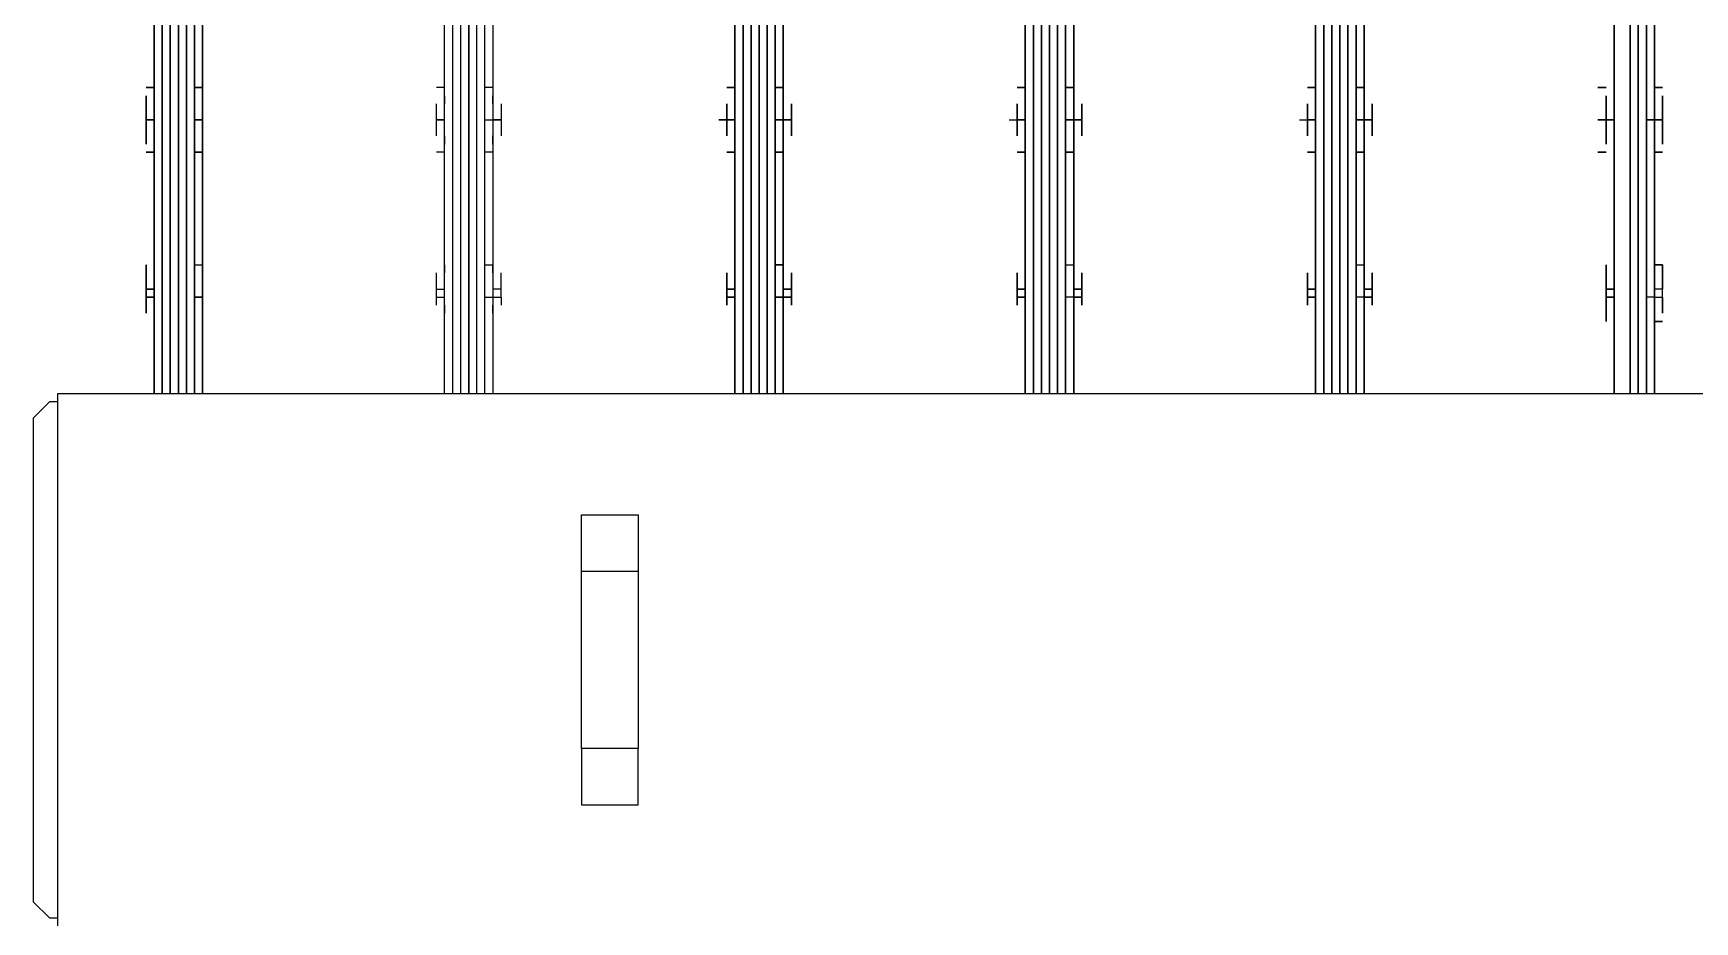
# Model space of a CAD drawing. Header units: metres. Extents: x 532250 to 532639, y 2673852 to 2674172.
# Drawn here: x 532449.1426 to 532449.4275, y 2674042.5044 to 2674042.6569 of the extents above; entities that cross this region are included whole.
import ezdxf

# ---------------------------------------------------------------- set-up
doc = ezdxf.new("R2010")
doc.units = ezdxf.units.M
doc.header["$MEASUREMENT"] = 0
doc.layers.add('IDT', color=7, linetype='Continuous')

# ---------------------------------------------------------------- blocks, each defined once
blk = doc.blocks.new('IDT')
at = {"layer": 'IDT', "color": 0, "lineweight": 25}
for p, q in [((17.78054, 15.16384), (17.78054, 15.25513)), ((17.78192, 15.25375), (17.78054, 15.25375)), ((17.78469, 15.25098), (17.78192, 15.25375)), ((17.78469, 15.2496), (17.78469, 15.25098)), ((17.78469, 15.16937), (17.78469, 15.2496)), ((17.69064, 15.23438), (17.68095, 15.23438)), ((17.68095, 15.23438), (17.68095, 15.2247)), ((17.69064, 15.2247), (17.69064, 15.23438)), ((17.68096, 15.19427), (17.68096, 15.2247)), ((17.68096, 15.2247), (17.69064, 15.2247)), ((17.69064, 15.2247), (17.69064, 15.19427)), ((17.68095, 15.18459), (17.68095, 15.19427)), ((17.69064, 15.19427), (17.68096, 15.19427)), ((17.69064, 15.19427), (17.69064, 15.18459)), ((17.69064, 15.18459), (17.68095, 15.18459)), ((17.78192, 15.16522), (17.78469, 15.16799)), ((17.78469, 15.16799), (17.78469, 15.16937)), ((17.78054, 15.16522), (17.78192, 15.16522)), ((17.3158, 15.16384), (17.78054, 15.16384)), ((17.50668, 14.96743), (17.50668, 15.16384)), ((17.50668, 15.16384), (17.50668, 14.96743)), ((17.50806, 15.16384), (17.50806, 14.96743)), ((17.50806, 14.96743), (17.50806, 15.16384)), ((17.50944, 15.16384), (17.50944, 14.96605)), ((17.50944, 14.96605), (17.50944, 15.16384)), ((17.50944, 14.96605), (17.50944, 15.16384)), ((17.50944, 15.16384), (17.50944, 14.96605)), ((17.51083, 14.96605), (17.51083, 15.16384)), ((17.51083, 15.16384), (17.51083, 14.96605)), ((17.51083, 15.16384), (17.51083, 14.96605)), ((17.51083, 14.96605), (17.51083, 15.16384)), ((17.51359, 14.96743), (17.51359, 15.16384)), ((17.51359, 15.16384), (17.51359, 14.96743)), ((17.51359, 15.16384), (17.51359, 14.96743)), ((17.51359, 14.96743), (17.51359, 15.16384)), ((17.55647, 14.96743), (17.55647, 15.16384)), ((17.55647, 15.16384), (17.55647, 14.96743)), ((17.55785, 15.16384), (17.55785, 14.96743)), ((17.55785, 14.96743), (17.55785, 15.16384)), ((17.55924, 14.96605), (17.55924, 15.16384)), ((17.55924, 15.16384), (17.55924, 14.96605)), ((17.56062, 15.16384), (17.56062, 14.96605)), ((17.56062, 14.96605), (17.56062, 15.16384)), ((17.56062, 15.16384), (17.56062, 14.96605)), ((17.56062, 14.96605), (17.56062, 15.16384)), ((17.562, 14.96605), (17.562, 15.16384)), ((17.562, 15.16384), (17.562, 14.96605)), ((17.56339, 15.16384), (17.56339, 14.96743)), ((17.56339, 14.96743), (17.56339, 15.16384)), ((17.56477, 14.96743), (17.56477, 15.16384)), ((17.56477, 15.16384), (17.56477, 14.96743)), ((17.60626, 14.96743), (17.60626, 15.16384)), ((17.60626, 15.16384), (17.60626, 14.96743)), ((17.60765, 15.16384), (17.60765, 14.96743)), ((17.60765, 14.96743), (17.60765, 15.16384)), ((17.60903, 14.96605), (17.60903, 15.16384)), ((17.60903, 15.16384), (17.60903, 14.96605)), ((17.61041, 15.16384), (17.61041, 14.96605)), ((17.61041, 14.96605), (17.61041, 15.16384)), ((17.61041, 15.16384), (17.61041, 14.96605)), ((17.61041, 14.96605), (17.61041, 15.16384)), ((17.6118, 14.96605), (17.6118, 15.16384)), ((17.6118, 15.16384), (17.6118, 14.96605)), ((17.61318, 15.16384), (17.61318, 14.96743)), ((17.61318, 14.96743), (17.61318, 15.16384)), ((17.61456, 14.96743), (17.61456, 15.16384)), ((17.61456, 15.16384), (17.61456, 14.96743)), ((17.65606, 14.96743), (17.65606, 15.16384)), ((17.65606, 15.16384), (17.65606, 14.96743)), ((17.65606, 14.96743), (17.65606, 15.16384)), ((17.65606, 15.16384), (17.65606, 14.96743)), ((17.65744, 15.16384), (17.65744, 14.96743)), ((17.65744, 14.96743), (17.65744, 15.16384)), ((17.65744, 14.96743), (17.65744, 15.16384)), ((17.65744, 14.96743), (17.65744, 15.16384)), ((17.65882, 14.96605), (17.65882, 15.16384)), ((17.65882, 15.16384), (17.65882, 14.96605)), ((17.65882, 14.96605), (17.65882, 15.16384)), ((17.65882, 15.16384), (17.65882, 14.96605)), ((17.66021, 14.96605), (17.66021, 15.16384)), ((17.66021, 15.16384), (17.66021, 14.96605)), ((17.66021, 14.96605), (17.66021, 15.16384)), ((17.66021, 15.16384), (17.66021, 14.96605)), ((17.66021, 14.96605), (17.66021, 15.16384)), ((17.66021, 15.16384), (17.66021, 14.96605)), ((17.66021, 14.96605), (17.66021, 15.16384)), ((17.66021, 15.16384), (17.66021, 14.96605)), ((17.66159, 14.96605), (17.66159, 15.16384)), ((17.66159, 15.16384), (17.66159, 14.96605)), ((17.66159, 14.96605), (17.66159, 15.16384)), ((17.66159, 15.16384), (17.66159, 14.96605)), ((17.66297, 15.16384), (17.66297, 14.96743)), ((17.66297, 14.96743), (17.66297, 15.16384)), ((17.66297, 15.16384), (17.66297, 14.96743)), ((17.66297, 14.96743), (17.66297, 15.16384)), ((17.66436, 14.96743), (17.66436, 15.16384)), ((17.66436, 15.16384), (17.66436, 14.96743)), ((17.66436, 15.16384), (17.66436, 14.96743)), ((17.66436, 15.16384), (17.66436, 14.96743)), ((17.70585, 14.96743), (17.70585, 15.16384)), ((17.70723, 15.16384), (17.70723, 14.96743)), ((17.70862, 15.16384), (17.70862, 14.96605)), ((17.71, 15.16384), (17.71, 14.96605)), ((17.71, 14.96605), (17.71, 15.16384)), ((17.71138, 15.16384), (17.71138, 14.96605)), ((17.71277, 14.96743), (17.71277, 15.16384)), ((17.71415, 15.16384), (17.71415, 14.96743)), ((17.75564, 14.96743), (17.75564, 15.16384)), ((17.75564, 15.16384), (17.75564, 14.96743)), ((17.75703, 15.16384), (17.75703, 14.96743)), ((17.75703, 14.96743), (17.75703, 15.16384)), ((17.75841, 14.96605), (17.75841, 15.16384)), ((17.75841, 15.16384), (17.75841, 14.96605)), ((17.75979, 14.96605), (17.75979, 15.16384)), ((17.75979, 15.16384), (17.75979, 14.96605)), ((17.76118, 14.96605), (17.76118, 15.16384)), ((17.76118, 15.16384), (17.76118, 14.96605)), ((17.76118, 14.96605), (17.76118, 15.16384)), ((17.76118, 15.16384), (17.76118, 14.96605)), ((17.76256, 15.16384), (17.76256, 14.96743)), ((17.76256, 14.96743), (17.76256, 15.16384)), ((17.76394, 14.96743), (17.76394, 15.16384)), ((17.76394, 15.16384), (17.76394, 14.96743)), ((17.50668, 15.15139), (17.50529, 15.15139)), ((17.50529, 15.15139), (17.50668, 15.15139)), ((17.50529, 15.14863), (17.50529, 15.15001)), ((17.50529, 15.15001), (17.50529, 15.14863)), ((17.50668, 15.14724), (17.50668, 15.15139)), ((17.50668, 15.15139), (17.50668, 15.14724)), ((17.51498, 15.14724), (17.51498, 15.15139)), ((17.51498, 15.15139), (17.51498, 15.14724)), ((17.51498, 15.14863), (17.51498, 15.15001)), ((17.51498, 15.15001), (17.51498, 15.14863)), ((17.55647, 15.14724), (17.55647, 15.15139)), ((17.55647, 15.15139), (17.55647, 15.14724)), ((17.55647, 15.14863), (17.55647, 15.15001)), ((17.55647, 15.15001), (17.55647, 15.14863)), ((17.56477, 15.14586), (17.56477, 15.15139)), ((17.56477, 15.15139), (17.56477, 15.14724)), ((17.56477, 15.15001), (17.56477, 15.14863)), ((17.56477, 15.14863), (17.56477, 15.15001)), ((17.60626, 15.14724), (17.60626, 15.15139)), ((17.60626, 15.15139), (17.60626, 15.14724)), ((17.60626, 15.14863), (17.60626, 15.15001)), ((17.60626, 15.15001), (17.60626, 15.14863)), ((17.61456, 15.14586), (17.61456, 15.15139)), ((17.61456, 15.15139), (17.61456, 15.14724)), ((17.61456, 15.15001), (17.61456, 15.14863)), ((17.61456, 15.14863), (17.61456, 15.15001)), ((17.65606, 15.14724), (17.65606, 15.15139)), ((17.65606, 15.15139), (17.65606, 15.14724)), ((17.65606, 15.14724), (17.65606, 15.15139)), ((17.65606, 15.15139), (17.65606, 15.14724)), ((17.65606, 15.14863), (17.65606, 15.15001)), ((17.65606, 15.15001), (17.65606, 15.14863)), ((17.65606, 15.14863), (17.65606, 15.15001)), ((17.65606, 15.15001), (17.65606, 15.14863)), ((17.66436, 15.14586), (17.66436, 15.15139)), ((17.66436, 15.15139), (17.66436, 15.14586)), ((17.66436, 15.14724), (17.66436, 15.15139)), ((17.66436, 15.15139), (17.66436, 15.14724)), ((17.66436, 15.15001), (17.66436, 15.14863)), ((17.66436, 15.14863), (17.66436, 15.15001)), ((17.66436, 15.15001), (17.66436, 15.14863)), ((17.66436, 15.14863), (17.66436, 15.15001)), ((17.70585, 15.14724), (17.70585, 15.15139)), ((17.70585, 15.15001), (17.70585, 15.14863)), ((17.71415, 15.15139), (17.71415, 15.14724)), ((17.71415, 15.14863), (17.71415, 15.15001)), ((17.75564, 15.14724), (17.75564, 15.15139)), ((17.75564, 15.15139), (17.75564, 15.14724)), ((17.75564, 15.14863), (17.75564, 15.15001)), ((17.75564, 15.15001), (17.75564, 15.14863)), ((17.76394, 15.14724), (17.76394, 15.15139)), ((17.76394, 15.15139), (17.76394, 15.14586)), ((17.76533, 15.14863), (17.76533, 15.15001)), ((17.76533, 15.15001), (17.76533, 15.14863)), ((17.50529, 15.14863), (17.50529, 15.14724)), ((17.50529, 15.14724), (17.50529, 15.14863)), ((17.50668, 15.14724), (17.50529, 15.14724)), ((17.50529, 15.14724), (17.50529, 15.14586)), ((17.50668, 15.14724), (17.50529, 15.14724)), ((17.50529, 15.14724), (17.50529, 15.14586)), ((17.50668, 15.14724), (17.50806, 15.14724)), ((17.50668, 15.14171), (17.50668, 15.14724)), ((17.50668, 15.14586), (17.50668, 15.14724)), ((17.51359, 15.14724), (17.51498, 15.14724)), ((17.51498, 15.14724), (17.51359, 15.14724)), ((17.51498, 15.14586), (17.51498, 15.14863)), ((17.51498, 15.14863), (17.51498, 15.14724)), ((17.51498, 15.14724), (17.51498, 15.14586)), ((17.51498, 15.14586), (17.51498, 15.14724)), ((17.51498, 15.14724), (17.51498, 15.14309)), ((17.55509, 15.14724), (17.55509, 15.14863)), ((17.55509, 15.14863), (17.55509, 15.14724)), ((17.55647, 15.14724), (17.55509, 15.14724)), ((17.55509, 15.14724), (17.55509, 15.14586)), ((17.55509, 15.14586), (17.55509, 15.14724)), ((17.55509, 15.14724), (17.55647, 15.14724)), ((17.55647, 15.14586), (17.55647, 15.14724)), ((17.55647, 15.14724), (17.55785, 15.14724)), ((17.55647, 15.14171), (17.55647, 15.14724)), ((17.56477, 15.14724), (17.56615, 15.14724)), ((17.56615, 15.14724), (17.56477, 15.14724)), ((17.56477, 15.14724), (17.56477, 15.14171)), ((17.56615, 15.14724), (17.56615, 15.14863)), ((17.56615, 15.14863), (17.56615, 15.14724)), ((17.56615, 15.14586), (17.56615, 15.14724)), ((17.56615, 15.14724), (17.56615, 15.14586)), ((17.60488, 15.14724), (17.60488, 15.14863)), ((17.60488, 15.14863), (17.60488, 15.14724)), ((17.60626, 15.14724), (17.60488, 15.14724)), ((17.60488, 15.14724), (17.60488, 15.14586)), ((17.60488, 15.14586), (17.60488, 15.14724)), ((17.60488, 15.14724), (17.60626, 15.14724)), ((17.60626, 15.14586), (17.60626, 15.14724)), ((17.60626, 15.14724), (17.60765, 15.14724)), ((17.60626, 15.14171), (17.60626, 15.14724)), ((17.61456, 15.14724), (17.61595, 15.14724)), ((17.61595, 15.14724), (17.61456, 15.14724)), ((17.61456, 15.14724), (17.61456, 15.14171)), ((17.61595, 15.14724), (17.61595, 15.14863)), ((17.61595, 15.14863), (17.61595, 15.14724)), ((17.61595, 15.14586), (17.61595, 15.14724)), ((17.61595, 15.14724), (17.61595, 15.14586)), ((17.65467, 15.14724), (17.65467, 15.14863)), ((17.65467, 15.14863), (17.65467, 15.14724)), ((17.65467, 15.14724), (17.65467, 15.14863)), ((17.65467, 15.14863), (17.65467, 15.14724)), ((17.65606, 15.14724), (17.65467, 15.14724)), ((17.65467, 15.14724), (17.65467, 15.14586)), ((17.65467, 15.14586), (17.65467, 15.14724)), ((17.65467, 15.14724), (17.65467, 15.14586)), ((17.65606, 15.14724), (17.65467, 15.14724)), ((17.65467, 15.14724), (17.65467, 15.14586)), ((17.65467, 15.14724), (17.65606, 15.14724)), ((17.65606, 15.14724), (17.65467, 15.14724)), ((17.65606, 15.14171), (17.65606, 15.14724)), ((17.65606, 15.14724), (17.65744, 15.14724)), ((17.65744, 15.14724), (17.65606, 15.14724)), ((17.65606, 15.14586), (17.65606, 15.14724)), ((17.65606, 15.14586), (17.65606, 15.14724)), ((17.65606, 15.14724), (17.65606, 15.14171)), ((17.66436, 15.14724), (17.66574, 15.14724)), ((17.66574, 15.14724), (17.66436, 15.14724)), ((17.66436, 15.14724), (17.66574, 15.14724)), ((17.66574, 15.14724), (17.66436, 15.14724)), ((17.66436, 15.14724), (17.66436, 15.14171)), ((17.66436, 15.14171), (17.66436, 15.14724)), ((17.66574, 15.14724), (17.66574, 15.14863)), ((17.66574, 15.14863), (17.66574, 15.14724)), ((17.66574, 15.14724), (17.66574, 15.14863)), ((17.66574, 15.14863), (17.66574, 15.14724)), ((17.66574, 15.14586), (17.66574, 15.14724)), ((17.66574, 15.14724), (17.66574, 15.14586)), ((17.66574, 15.14586), (17.66574, 15.14724)), ((17.66574, 15.14724), (17.66574, 15.14586)), ((17.70447, 15.14724), (17.70447, 15.14863)), ((17.70585, 15.14724), (17.70447, 15.14724)), ((17.70447, 15.14724), (17.70447, 15.14586)), ((17.70723, 15.14724), (17.70585, 15.14724)), ((17.70585, 15.14586), (17.70585, 15.14724)), ((17.71415, 15.14724), (17.71415, 15.14171)), ((17.71553, 15.14724), (17.71415, 15.14724)), ((17.71553, 15.14863), (17.71553, 15.14724)), ((17.71553, 15.14724), (17.71553, 15.14586)), ((17.75564, 15.14724), (17.75564, 15.14863)), ((17.75564, 15.14863), (17.75564, 15.14724)), ((17.75564, 15.14586), (17.75564, 15.14724)), ((17.75564, 15.14724), (17.75703, 15.14724)), ((17.75703, 15.14724), (17.75564, 15.14724)), ((17.75564, 15.14724), (17.75564, 15.14586)), ((17.75564, 15.14586), (17.75564, 15.14724)), ((17.75564, 15.14724), (17.75703, 15.14724)), ((17.75703, 15.14724), (17.75564, 15.14724)), ((17.75564, 15.14724), (17.75564, 15.14309)), ((17.76394, 15.14586), (17.76394, 15.14724)), ((17.76394, 15.14724), (17.76533, 15.14724)), ((17.76533, 15.14724), (17.76394, 15.14724)), ((17.76533, 15.14724), (17.76533, 15.14863)), ((17.76533, 15.14863), (17.76533, 15.14724)), ((17.76533, 15.14586), (17.76533, 15.14724)), ((17.76533, 15.14724), (17.76533, 15.14586)), ((17.50529, 15.14586), (17.50668, 15.14586)), ((17.50529, 15.14586), (17.50529, 15.14309)), ((17.50529, 15.14309), (17.50529, 15.14586)), ((17.50529, 15.14586), (17.50668, 15.14586)), ((17.50668, 15.14586), (17.50668, 15.14171)), ((17.51498, 15.14586), (17.51359, 15.14586)), ((17.51359, 15.14586), (17.51498, 15.14586)), ((17.51498, 15.14171), (17.51498, 15.14586)), ((17.51498, 15.14586), (17.51498, 15.14171)), ((17.51498, 15.14309), (17.51498, 15.14586)), ((17.55509, 15.14586), (17.55647, 15.14586)), ((17.55647, 15.14586), (17.55509, 15.14586)), ((17.55509, 15.14586), (17.55509, 15.14309)), ((17.55509, 15.14309), (17.55509, 15.14586)), ((17.55647, 15.14171), (17.55647, 15.14586)), ((17.56477, 15.14586), (17.56615, 15.14586)), ((17.56615, 15.14586), (17.56477, 15.14586)), ((17.56477, 15.14171), (17.56477, 15.14586)), ((17.56615, 15.14309), (17.56615, 15.14586)), ((17.56615, 15.14586), (17.56615, 15.14309)), ((17.60488, 15.14586), (17.60626, 15.14586)), ((17.60626, 15.14586), (17.60488, 15.14586)), ((17.60488, 15.14586), (17.60488, 15.14309)), ((17.60488, 15.14309), (17.60488, 15.14586)), ((17.60626, 15.14171), (17.60626, 15.14586)), ((17.61456, 15.14586), (17.61595, 15.14586)), ((17.61595, 15.14586), (17.61456, 15.14586)), ((17.61456, 15.14171), (17.61456, 15.14586)), ((17.61595, 15.14309), (17.61595, 15.14586)), ((17.61595, 15.14586), (17.61595, 15.14309)), ((17.65467, 15.14586), (17.65467, 15.14309)), ((17.65467, 15.14309), (17.65467, 15.14586)), ((17.65467, 15.14586), (17.65606, 15.14586)), ((17.65606, 15.14586), (17.65467, 15.14586)), ((17.65467, 15.14586), (17.65467, 15.14309)), ((17.65467, 15.14309), (17.65467, 15.14586)), ((17.65467, 15.14586), (17.65606, 15.14586)), ((17.65467, 15.14586), (17.65606, 15.14586)), ((17.65606, 15.14586), (17.65606, 15.14171)), ((17.65606, 15.14171), (17.65606, 15.14586)), ((17.66436, 15.14171), (17.66436, 15.14586)), ((17.66436, 15.14586), (17.66436, 15.14171)), ((17.66436, 15.14586), (17.66574, 15.14586)), ((17.66574, 15.14586), (17.66436, 15.14586)), ((17.66436, 15.14586), (17.66574, 15.14586)), ((17.66574, 15.14586), (17.66436, 15.14586)), ((17.66574, 15.14309), (17.66574, 15.14586)), ((17.66574, 15.14586), (17.66574, 15.14309)), ((17.66574, 15.14309), (17.66574, 15.14586)), ((17.66574, 15.14586), (17.66574, 15.14309)), ((17.70447, 15.14586), (17.70585, 15.14586)), ((17.70447, 15.14586), (17.70447, 15.14309)), ((17.70585, 15.14171), (17.70585, 15.14586)), ((17.71553, 15.14586), (17.71415, 15.14586)), ((17.71553, 15.14586), (17.71553, 15.14309)), ((17.75564, 15.14171), (17.75564, 15.14586)), ((17.75564, 15.14171), (17.75564, 15.14586)), ((17.75564, 15.14586), (17.75564, 15.14309)), ((17.76394, 15.14171), (17.76394, 15.14586)), ((17.76394, 15.14586), (17.76533, 15.14586)), ((17.76533, 15.14586), (17.76394, 15.14586)), ((17.76394, 15.14586), (17.76394, 15.14171)), ((17.76533, 15.14309), (17.76533, 15.14586)), ((17.76533, 15.14586), (17.76533, 15.14309)), ((17.50529, 15.14171), (17.50529, 15.14309)), ((17.50529, 15.14309), (17.50529, 15.14171)), ((17.50668, 15.14171), (17.50529, 15.14171)), ((17.50529, 15.14171), (17.50668, 15.14171)), ((17.51498, 15.14309), (17.51498, 15.14171)), ((17.51498, 15.14171), (17.51498, 15.14309)), ((17.55647, 15.14171), (17.55647, 15.14309)), ((17.55647, 15.14309), (17.55647, 15.14171)), ((17.55785, 15.14171), (17.55647, 15.14171)), ((17.56477, 15.14309), (17.56477, 15.14171)), ((17.56477, 15.14171), (17.56477, 15.14309)), ((17.60626, 15.14171), (17.60626, 15.14309)), ((17.60626, 15.14309), (17.60626, 15.14171)), ((17.60765, 15.14171), (17.60626, 15.14171)), ((17.61456, 15.14309), (17.61456, 15.14171)), ((17.61456, 15.14171), (17.61456, 15.14309)), ((17.65606, 15.14171), (17.65606, 15.14309)), ((17.65606, 15.14309), (17.65606, 15.14171)), ((17.65606, 15.14171), (17.65606, 15.14309)), ((17.65606, 15.14309), (17.65606, 15.14171)), ((17.65606, 15.14171), (17.65744, 15.14171)), ((17.65744, 15.14171), (17.65606, 15.14171)), ((17.66436, 15.14171), (17.66436, 15.14309)), ((17.66436, 15.14309), (17.66436, 15.14171)), ((17.66436, 15.14171), (17.66436, 15.14309)), ((17.66436, 15.14309), (17.66436, 15.14171)), ((17.70585, 15.14309), (17.70585, 15.14171)), ((17.70723, 15.14171), (17.70585, 15.14171)), ((17.71415, 15.14171), (17.71415, 15.14309)), ((17.75564, 15.14309), (17.75564, 15.14171)), ((17.75564, 15.14309), (17.75564, 15.14171)), ((17.75703, 15.14171), (17.75564, 15.14171)), ((17.76533, 15.14309), (17.76533, 15.14171)), ((17.76533, 15.14171), (17.76533, 15.14309)), ((17.50668, 15.12235), (17.50529, 15.12235)), ((17.50529, 15.12235), (17.50668, 15.12235)), ((17.51636, 15.12235), (17.51498, 15.12235)), ((17.51498, 15.12235), (17.51636, 15.12235)), ((17.55785, 15.12235), (17.55647, 15.12235)), ((17.55647, 15.12235), (17.55785, 15.12235)), ((17.56615, 15.12235), (17.56477, 15.12235)), ((17.56477, 15.12235), (17.56615, 15.12235)), ((17.60765, 15.12235), (17.60626, 15.12235)), ((17.60626, 15.12235), (17.60765, 15.12235)), ((17.61595, 15.12235), (17.61456, 15.12235)), ((17.61456, 15.12235), (17.61595, 15.12235)), ((17.65744, 15.12235), (17.65606, 15.12235)), ((17.65606, 15.12235), (17.65744, 15.12235)), ((17.65744, 15.12235), (17.65606, 15.12235)), ((17.65606, 15.12235), (17.65744, 15.12235)), ((17.66574, 15.12235), (17.66436, 15.12235)), ((17.66436, 15.12235), (17.66574, 15.12235)), ((17.66574, 15.12235), (17.66436, 15.12235)), ((17.66436, 15.12235), (17.66574, 15.12235)), ((17.70585, 15.12235), (17.70723, 15.12235)), ((17.71415, 15.12235), (17.71553, 15.12235)), ((17.75703, 15.12235), (17.75564, 15.12235)), ((17.75564, 15.12235), (17.75703, 15.12235)), ((17.76533, 15.12235), (17.76394, 15.12235)), ((17.76394, 15.12235), (17.76533, 15.12235)), ((17.50529, 15.11958), (17.50529, 15.12096)), ((17.50529, 15.12096), (17.50529, 15.11958)), ((17.50529, 15.11681), (17.50529, 15.11958)), ((17.50529, 15.11958), (17.50529, 15.11681)), ((17.50668, 15.11681), (17.50668, 15.12096)), ((17.50668, 15.12096), (17.50668, 15.11681)), ((17.51498, 15.11958), (17.51498, 15.12096)), ((17.51498, 15.12096), (17.51498, 15.11681)), ((17.51498, 15.11958), (17.51498, 15.12096)), ((17.51498, 15.12096), (17.51498, 15.11681)), ((17.51498, 15.11405), (17.51498, 15.11958)), ((17.51498, 15.11681), (17.51498, 15.11958)), ((17.55509, 15.11681), (17.55509, 15.11958)), ((17.55509, 15.11958), (17.55509, 15.11681)), ((17.55647, 15.11681), (17.55647, 15.12096)), ((17.55647, 15.12096), (17.55647, 15.11958)), ((17.55647, 15.11958), (17.55647, 15.12096)), ((17.55647, 15.12096), (17.55647, 15.11681)), ((17.56477, 15.11681), (17.56477, 15.12096)), ((17.56477, 15.12096), (17.56477, 15.11958)), ((17.56477, 15.11958), (17.56477, 15.12096)), ((17.56477, 15.12096), (17.56477, 15.11681)), ((17.56615, 15.11681), (17.56615, 15.11958)), ((17.56615, 15.11958), (17.56615, 15.11681)), ((17.60488, 15.11681), (17.60488, 15.11958)), ((17.60488, 15.11958), (17.60488, 15.11681)), ((17.60626, 15.11681), (17.60626, 15.12096)), ((17.60626, 15.12096), (17.60626, 15.11958)), ((17.60626, 15.11958), (17.60626, 15.12096)), ((17.60626, 15.12096), (17.60626, 15.11681)), ((17.61456, 15.11681), (17.61456, 15.12096)), ((17.61456, 15.12096), (17.61456, 15.11958)), ((17.61456, 15.11958), (17.61456, 15.12096)), ((17.61456, 15.12096), (17.61456, 15.11681)), ((17.61595, 15.11681), (17.61595, 15.11958)), ((17.61595, 15.11958), (17.61595, 15.11681)), ((17.65467, 15.11681), (17.65467, 15.11958)), ((17.65467, 15.11958), (17.65467, 15.11681)), ((17.65467, 15.11958), (17.65467, 15.11681)), ((17.65467, 15.11958), (17.65467, 15.11681)), ((17.65606, 15.11681), (17.65606, 15.12096)), ((17.65606, 15.12096), (17.65606, 15.11958)), ((17.65606, 15.11958), (17.65606, 15.12096)), ((17.65606, 15.12096), (17.65606, 15.11681)), ((17.65606, 15.11958), (17.65606, 15.12096)), ((17.65606, 15.12096), (17.65606, 15.11958)), ((17.65606, 15.11681), (17.65606, 15.12096)), ((17.65606, 15.12096), (17.65606, 15.11681)), ((17.66436, 15.11681), (17.66436, 15.12096)), ((17.66436, 15.12096), (17.66436, 15.11958)), ((17.66436, 15.11958), (17.66436, 15.12096)), ((17.66436, 15.12096), (17.66436, 15.11681)), ((17.66436, 15.11681), (17.66436, 15.12096)), ((17.66436, 15.12096), (17.66436, 15.11958)), ((17.66436, 15.11958), (17.66436, 15.12096)), ((17.66436, 15.12096), (17.66436, 15.11681)), ((17.66574, 15.11958), (17.66574, 15.11681)), ((17.66574, 15.11681), (17.66574, 15.11958)), ((17.66574, 15.11958), (17.66574, 15.11681)), ((17.66574, 15.11958), (17.66574, 15.11681)), ((17.70447, 15.11681), (17.70447, 15.11958)), ((17.70585, 15.11681), (17.70585, 15.12096)), ((17.70585, 15.12096), (17.70585, 15.11958)), ((17.71415, 15.11958), (17.71415, 15.12096)), ((17.71415, 15.12096), (17.71415, 15.11681)), ((17.71553, 15.11958), (17.71553, 15.11681)), ((17.75564, 15.12096), (17.75564, 15.11681)), ((17.75564, 15.11681), (17.75564, 15.12096)), ((17.75564, 15.11958), (17.75564, 15.12096)), ((17.75564, 15.12096), (17.75564, 15.11958)), ((17.75564, 15.11681), (17.75564, 15.11958)), ((17.75564, 15.11958), (17.75564, 15.11681)), ((17.76394, 15.11681), (17.76394, 15.12096)), ((17.76394, 15.12096), (17.76394, 15.11681)), ((17.76533, 15.11958), (17.76533, 15.12096)), ((17.76533, 15.12096), (17.76533, 15.11958)), ((17.76533, 15.11681), (17.76533, 15.11958)), ((17.76533, 15.11958), (17.76533, 15.11681)), ((17.50529, 15.11405), (17.50529, 15.11681)), ((17.50529, 15.11681), (17.50668, 15.11681)), ((17.50668, 15.11681), (17.50529, 15.11681)), ((17.50529, 15.11681), (17.50668, 15.11681)), ((17.50668, 15.11681), (17.50529, 15.11681)), ((17.50529, 15.11681), (17.50529, 15.11405)), ((17.50529, 15.11681), (17.50668, 15.11681)), ((17.50668, 15.11681), (17.50529, 15.11681)), ((17.50806, 15.11681), (17.50668, 15.11681)), ((17.50668, 15.11681), (17.50806, 15.11681)), ((17.50668, 15.11681), (17.50668, 15.11266)), ((17.50668, 15.11266), (17.50668, 15.11681)), ((17.51498, 15.11681), (17.51359, 15.11681)), ((17.51359, 15.11681), (17.51498, 15.11681)), ((17.51498, 15.11681), (17.51359, 15.11681)), ((17.51359, 15.11681), (17.51498, 15.11681)), ((17.51498, 15.11681), (17.51498, 15.11266)), ((17.51498, 15.11405), (17.51498, 15.11681)), ((17.51498, 15.11681), (17.51498, 15.11266)), ((17.51636, 15.11681), (17.51498, 15.11681)), ((17.51498, 15.11681), (17.51636, 15.11681)), ((17.55647, 15.11681), (17.55509, 15.11681)), ((17.55509, 15.11681), (17.55509, 15.11405)), ((17.55509, 15.11405), (17.55509, 15.11681)), ((17.55509, 15.11681), (17.55647, 15.11681)), ((17.55509, 15.11681), (17.55647, 15.11681)), ((17.55647, 15.11681), (17.55509, 15.11681)), ((17.55509, 15.11681), (17.55647, 15.11681)), ((17.55647, 15.11681), (17.55509, 15.11681)), ((17.55785, 15.11681), (17.55647, 15.11681)), ((17.55647, 15.11681), (17.55785, 15.11681)), ((17.55647, 15.11681), (17.55647, 15.11266)), ((17.55647, 15.11266), (17.55647, 15.11681)), ((17.56615, 15.11681), (17.56477, 15.11681)), ((17.56477, 15.11681), (17.56477, 15.11266)), ((17.56477, 15.11266), (17.56477, 15.11681)), ((17.56477, 15.11681), (17.56615, 15.11681)), ((17.56615, 15.11681), (17.56477, 15.11681)), ((17.56477, 15.11681), (17.56615, 15.11681)), ((17.56615, 15.11681), (17.56477, 15.11681)), ((17.56754, 15.11681), (17.56615, 15.11681)), ((17.56615, 15.11681), (17.56615, 15.11405)), ((17.56615, 15.11405), (17.56615, 15.11681)), ((17.60626, 15.11681), (17.60488, 15.11681)), ((17.60488, 15.11681), (17.60488, 15.11405)), ((17.60488, 15.11405), (17.60488, 15.11681)), ((17.60488, 15.11681), (17.60626, 15.11681)), ((17.60488, 15.11681), (17.60626, 15.11681)), ((17.60626, 15.11681), (17.60488, 15.11681)), ((17.60488, 15.11681), (17.60626, 15.11681)), ((17.60626, 15.11681), (17.60488, 15.11681)), ((17.60765, 15.11681), (17.60626, 15.11681)), ((17.60626, 15.11681), (17.60765, 15.11681)), ((17.60626, 15.11681), (17.60626, 15.11266)), ((17.60626, 15.11266), (17.60626, 15.11681)), ((17.61595, 15.11681), (17.61456, 15.11681)), ((17.61456, 15.11681), (17.61456, 15.11266)), ((17.61456, 15.11266), (17.61456, 15.11681)), ((17.61456, 15.11681), (17.61595, 15.11681)), ((17.61595, 15.11681), (17.61456, 15.11681)), ((17.61456, 15.11681), (17.61595, 15.11681)), ((17.61595, 15.11681), (17.61456, 15.11681)), ((17.61733, 15.11681), (17.61595, 15.11681)), ((17.61595, 15.11681), (17.61595, 15.11405)), ((17.61595, 15.11405), (17.61595, 15.11681)), ((17.65467, 15.11681), (17.65606, 15.11681)), ((17.65606, 15.11681), (17.65467, 15.11681)), ((17.65467, 15.11681), (17.65606, 15.11681)), ((17.65606, 15.11681), (17.65467, 15.11681)), ((17.65467, 15.11681), (17.65467, 15.11405)), ((17.65467, 15.11405), (17.65467, 15.11681)), ((17.65467, 15.11681), (17.65606, 15.11681)), ((17.65467, 15.11681), (17.65606, 15.11681)), ((17.65467, 15.11681), (17.65606, 15.11681)), ((17.65606, 15.11681), (17.65467, 15.11681)), ((17.65467, 15.11681), (17.65467, 15.11405)), ((17.65467, 15.11681), (17.65606, 15.11681)), ((17.65606, 15.11681), (17.65467, 15.11681)), ((17.65467, 15.11405), (17.65467, 15.11681)), ((17.65467, 15.11681), (17.65606, 15.11681)), ((17.65467, 15.11681), (17.65606, 15.11681)), ((17.65606, 15.11681), (17.65606, 15.11266)), ((17.65606, 15.11266), (17.65606, 15.11681)), ((17.65744, 15.11681), (17.65606, 15.11681)), ((17.65606, 15.11681), (17.65744, 15.11681)), ((17.65744, 15.11681), (17.65606, 15.11681)), ((17.65606, 15.11681), (17.65744, 15.11681)), ((17.65606, 15.11681), (17.65606, 15.11266)), ((17.65606, 15.11266), (17.65606, 15.11681)), ((17.66574, 15.11681), (17.66436, 15.11681)), ((17.66436, 15.11681), (17.66574, 15.11681)), ((17.66574, 15.11681), (17.66436, 15.11681)), ((17.66436, 15.11681), (17.66436, 15.11266)), ((17.66436, 15.11266), (17.66436, 15.11681)), ((17.66436, 15.11681), (17.66436, 15.11266)), ((17.66436, 15.11266), (17.66436, 15.11681)), ((17.66436, 15.11681), (17.66574, 15.11681)), ((17.66574, 15.11681), (17.66436, 15.11681)), ((17.66436, 15.11681), (17.66574, 15.11681)), ((17.66574, 15.11681), (17.66436, 15.11681)), ((17.66436, 15.11681), (17.66574, 15.11681)), ((17.66574, 15.11681), (17.66436, 15.11681)), ((17.66574, 15.11681), (17.66436, 15.11681)), ((17.66712, 15.11681), (17.66574, 15.11681)), ((17.66574, 15.11681), (17.66712, 15.11681)), ((17.66574, 15.11681), (17.66574, 15.11405)), ((17.66574, 15.11405), (17.66574, 15.11681)), ((17.66574, 15.11681), (17.66574, 15.11405)), ((17.66574, 15.11405), (17.66574, 15.11681)), ((17.70585, 15.11681), (17.70447, 15.11681)), ((17.70447, 15.11405), (17.70447, 15.11681)), ((17.70447, 15.11681), (17.70585, 15.11681)), ((17.70585, 15.11681), (17.70447, 15.11681)), ((17.70723, 15.11681), (17.70585, 15.11681)), ((17.70585, 15.11266), (17.70585, 15.11681)), ((17.71415, 15.11681), (17.71415, 15.11266)), ((17.71553, 15.11681), (17.71415, 15.11681)), ((17.71415, 15.11681), (17.71553, 15.11681)), ((17.71553, 15.11681), (17.71553, 15.11405)), ((17.75564, 15.11681), (17.75564, 15.11405)), ((17.75564, 15.11266), (17.75564, 15.11681)), ((17.75564, 15.11681), (17.75703, 15.11681)), ((17.75703, 15.11681), (17.75564, 15.11681)), ((17.75564, 15.11681), (17.75564, 15.11266)), ((17.75564, 15.11405), (17.75564, 15.11681)), ((17.75564, 15.11681), (17.75703, 15.11681)), ((17.75703, 15.11681), (17.75564, 15.11681)), ((17.75564, 15.11681), (17.75703, 15.11681)), ((17.75703, 15.11681), (17.75564, 15.11681)), ((17.75564, 15.11681), (17.75703, 15.11681)), ((17.76394, 15.11266), (17.76394, 15.11681)), ((17.76394, 15.11681), (17.76394, 15.11266)), ((17.76394, 15.11681), (17.76533, 15.11681)), ((17.76533, 15.11681), (17.76394, 15.11681)), ((17.76394, 15.11681), (17.76533, 15.11681)), ((17.76533, 15.11681), (17.76394, 15.11681)), ((17.76394, 15.11681), (17.76533, 15.11681)), ((17.76533, 15.11681), (17.76533, 15.11405)), ((17.76533, 15.11405), (17.76533, 15.11681)), ((17.50529, 15.11266), (17.50529, 15.11405)), ((17.50529, 15.11405), (17.50529, 15.11266)), ((17.51498, 15.11266), (17.51498, 15.11405)), ((17.51498, 15.11266), (17.51498, 15.11405)), ((17.55647, 15.11266), (17.55647, 15.11405)), ((17.55647, 15.11405), (17.55647, 15.11266)), ((17.56477, 15.11266), (17.56477, 15.11405)), ((17.56477, 15.11405), (17.56477, 15.11266)), ((17.60626, 15.11266), (17.60626, 15.11405)), ((17.60626, 15.11405), (17.60626, 15.11266)), ((17.61456, 15.11266), (17.61456, 15.11405)), ((17.61456, 15.11405), (17.61456, 15.11266)), ((17.65606, 15.11266), (17.65606, 15.11405)), ((17.65606, 15.11405), (17.65606, 15.11266)), ((17.65606, 15.11266), (17.65606, 15.11405)), ((17.65606, 15.11405), (17.65606, 15.11266)), ((17.66436, 15.11266), (17.66436, 15.11405)), ((17.66436, 15.11405), (17.66436, 15.11266)), ((17.66436, 15.11266), (17.66436, 15.11405)), ((17.66436, 15.11405), (17.66436, 15.11266)), ((17.70585, 15.11405), (17.70585, 15.11266)), ((17.71415, 15.11266), (17.71415, 15.11405)), ((17.75564, 15.11405), (17.75564, 15.11266)), ((17.75564, 15.11266), (17.75564, 15.11405)), ((17.76533, 15.11405), (17.76533, 15.11266)), ((17.76533, 15.11266), (17.76533, 15.11405)), ((17.50668, 15.11128), (17.50529, 15.11128)), ((17.50529, 15.11128), (17.50668, 15.11128)), ((17.51636, 15.11128), (17.51498, 15.11128)), ((17.51498, 15.11128), (17.51636, 15.11128)), ((17.55785, 15.11128), (17.55647, 15.11128)), ((17.55647, 15.11128), (17.55785, 15.11128)), ((17.56615, 15.11128), (17.56477, 15.11128)), ((17.56477, 15.11128), (17.56615, 15.11128)), ((17.60765, 15.11128), (17.60626, 15.11128)), ((17.60626, 15.11128), (17.60765, 15.11128)), ((17.61595, 15.11128), (17.61456, 15.11128)), ((17.61456, 15.11128), (17.61595, 15.11128)), ((17.65744, 15.11128), (17.65606, 15.11128)), ((17.65606, 15.11128), (17.65744, 15.11128)), ((17.65744, 15.11128), (17.65606, 15.11128)), ((17.65606, 15.11128), (17.65744, 15.11128)), ((17.66574, 15.11128), (17.66436, 15.11128)), ((17.66436, 15.11128), (17.66574, 15.11128)), ((17.66574, 15.11128), (17.66436, 15.11128)), ((17.66436, 15.11128), (17.66574, 15.11128)), ((17.70585, 15.11128), (17.70723, 15.11128)), ((17.71415, 15.11128), (17.71553, 15.11128)), ((17.75703, 15.11128), (17.75564, 15.11128)), ((17.75564, 15.11128), (17.75703, 15.11128)), ((17.76533, 15.11128), (17.76394, 15.11128)), ((17.76394, 15.11128), (17.76533, 15.11128))]:
    blk.add_line(p, q, dxfattribs=at)

msp = doc.modelspace()

# ---------------------------------------------------------------- block references
at = {"layer": 'IDT', "color": 8, "rotation": 180}
msp.add_blockref('IDT', (532466.92728, 2674057.75885), dxfattribs=at)

doc.saveas('drawing.dxf')
